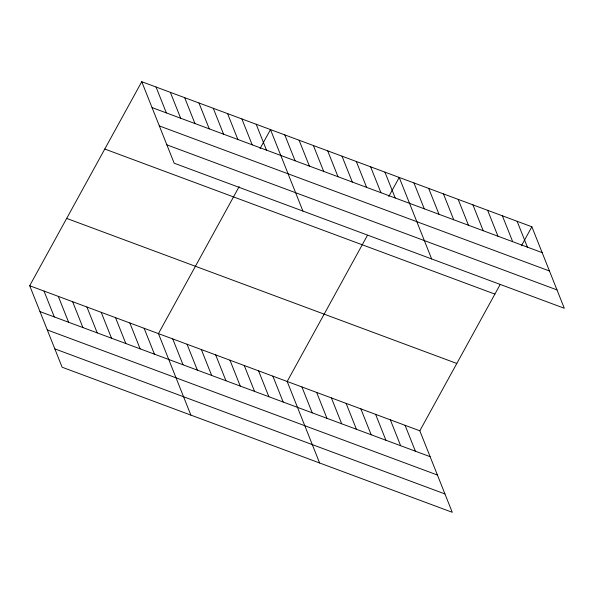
<?xml version="1.0" encoding="UTF-8"?>
<svg xmlns="http://www.w3.org/2000/svg" width="594" height="594" viewBox="0 0 594 594"><rect width="100%" height="100%" fill="white"/><g stroke="black" fill="none" stroke-linecap="round" stroke-linejoin="round"><path stroke-width="0.89" d="M29.7 285.736L419.824 430.799L452.249 512.295L62.132 367.226L29.7 285.736L141.751 81.705L531.868 226.774L564.3 308.264L174.176 163.202L141.751 81.705M239.167 186.613L158.442 333.605L190.867 415.095M260.046 148.589L270.485 129.581L302.918 211.07M367.471 235.276L287.184 381.474L319.609 462.971M388.788 196.466L399.227 177.45L431.66 258.947M419.824 430.799L500.118 284.6M521.428 245.782L531.868 226.774M152.042 107.581L542.166 252.643M159.348 125.935L549.472 270.998M166.869 144.847L556.994 289.909M104.774 149.035L494.891 294.104M66.677 218.406L456.801 363.469M39.998 311.605L430.115 456.675M47.297 329.96L437.422 475.029M54.826 348.871L444.951 493.941M517.129 221.295L527.427 247.163M502.398 215.815L512.689 241.684M487.659 210.335L497.95 236.204M472.921 204.856L483.212 230.724M458.182 199.376L468.473 225.245M443.443 193.889L453.734 219.765M428.705 188.409L439.003 214.286M413.966 182.93L424.264 208.798M384.927 172.134L395.218 198.002M370.619 166.81L380.917 192.686M356.318 161.494L366.609 187.362M342.01 156.177L352.309 182.046M327.702 150.854L338.001 176.73M313.402 145.537L323.693 171.406M299.094 140.221L309.392 166.09M405.086 425.319L415.377 451.188M284.793 134.897L295.084 160.766M390.347 419.839L400.646 445.708M375.608 414.36L385.907 440.228M256.185 124.257L266.476 150.133M360.87 408.88L371.168 434.749M241.877 118.941L252.175 144.81M346.131 403.4L356.43 429.269M227.576 113.625L237.867 139.493M331.393 397.921L341.691 423.789M213.268 108.301L223.567 134.17M316.654 392.441L326.952 418.31M198.968 102.985L209.259 128.853M301.923 386.961L312.214 412.83M184.66 97.661L194.958 123.537M170.359 92.345L180.65 118.213M272.876 376.158L283.175 402.027M156.051 87.028L166.35 112.897M258.576 370.842L268.867 396.71M244.268 365.518L254.566 391.394M229.96 360.202L240.258 386.07M215.659 354.885L225.95 380.754M201.351 349.562L211.65 375.43M187.051 344.245L197.342 370.114M172.743 338.922L183.041 364.798M144.134 328.289L154.433 354.158M129.834 322.965L140.125 348.841M115.526 317.649L125.824 343.518M101.225 312.333L111.516 338.201M86.917 307.009L97.216 332.878M72.617 301.693L82.908 327.561M58.309 296.369L68.607 322.245M44.008 291.053L54.299 316.921"/></g></svg>
